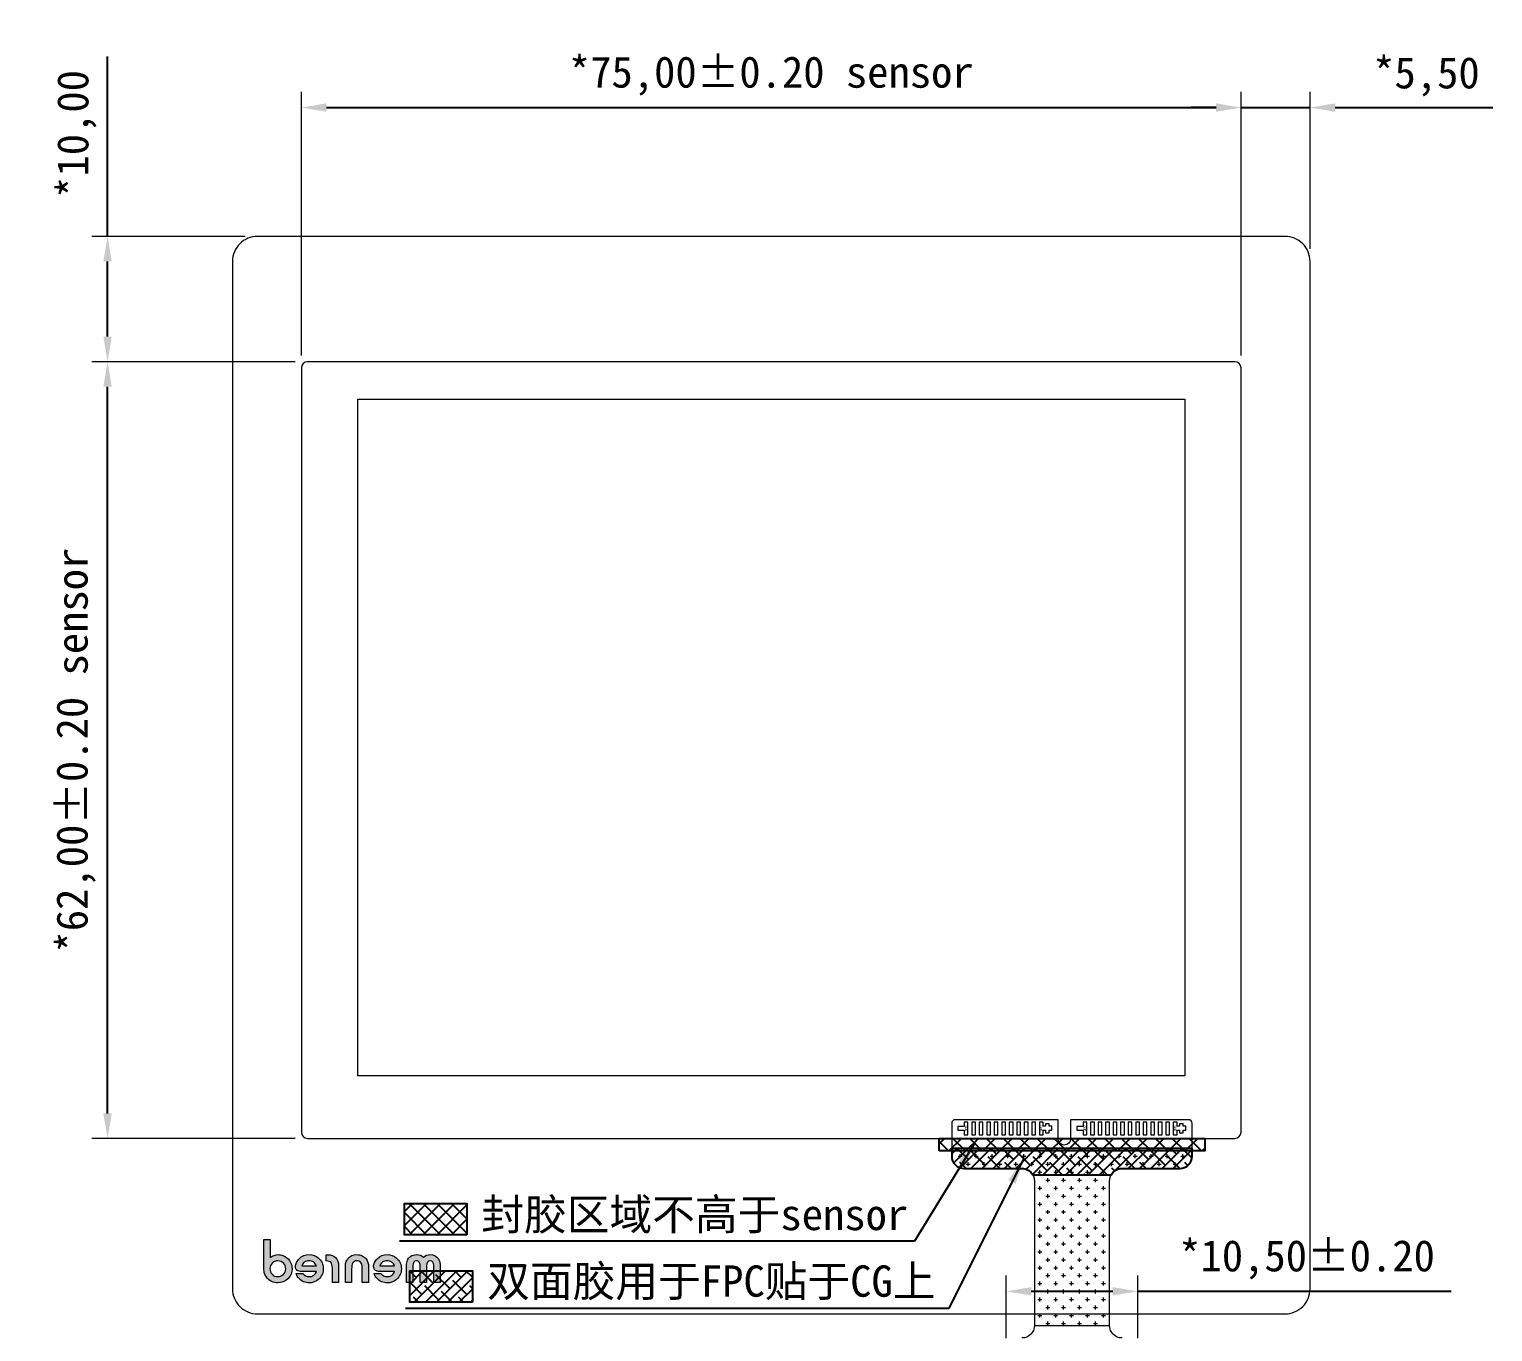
# Model space of a CAD drawing. Header units: millimetres. Extents: x 1979 to 4611, y 2266 to 2838.
# Drawn here: x 2249.4 to 2366.2, y 2639.2 to 2743.1 of the extents above; entities that cross this region are included whole.
import ezdxf

# ---------------------------------------------------------------- set-up
doc = ezdxf.new("R2010")
doc.units = ezdxf.units.MM
for name, color, linetype in [('Adhesive', 2, 'Continuous'), ('Dim', 4, 'Continuous'), ('Sealant', 3, 'Continuous')]:
    doc.layers.add(name, color=color, linetype=linetype)
for name, color, linetype, lineweight in [('Cover Lens', 152, 'Continuous', 0), ('EMI', 5, 'Continuous', 0), ('FPC', 30, 'Continuous', 0), ('Sensor', 6, 'Continuous', 0)]:
    doc.layers.add(name, color=color, linetype=linetype, lineweight=lineweight)
doc.styles.add('宋体', font='')
doc.styles.add('常规', font='')
doc.styles.get('宋体').set_extended_font_data('SimSun')
doc.styles.get('常规').set_extended_font_data('SimSun')
doc.dimstyles.new('DIM', dxfattribs={"dimtxt": 2.5, "dimasz": 2, "dimexe": 1.25, "dimexo": 1, "dimgap": 1, "dimtad": 1, "dimzin": 1, "dimtxsty": '宋体', "dimcen": 2.5, "dimazin": 0, "dimtfac": 1, "dimtmove": 0, "dimatfit": 3, "dimfxl": 0, "dimlwe": 0, "dimarcsym": 0})

# ---------------------------------------------------------------- blocks, each defined once
blk = doc.blocks.new('CG2')
at = {"layer": 'Cover Lens'}
h = blk.add_hatch(color=2, dxfattribs=at)
h.dxf.hatch_style = 1
edge = h.paths.add_edge_path(flags=16)
edge.add_spline(control_points=[(-38.9, -14.98), (-39.03, -14.84), (-39.19, -14.77), (-39.39, -14.77)], knot_values=[0, 0, 0, 0, 1, 1, 1, 1], degree=3, periodic=0)
edge.add_spline(control_points=[(-39.39, -14.77), (-39.55, -14.77), (-39.69, -14.82), (-39.81, -14.92)], knot_values=[0, 0, 0, 0, 1, 1, 1, 1], degree=3, periodic=0)
edge.add_spline(control_points=[(-39.81, -14.92), (-39.94, -15.05), (-40.01, -15.2), (-40.01, -15.4)], knot_values=[0, 0, 0, 0, 1, 1, 1, 1], degree=3, periodic=0)
edge.add_spline(control_points=[(-40.01, -15.4), (-40.01, -15.57), (-39.95, -15.72), (-39.84, -15.84)], knot_values=[0, 0, 0, 0, 1, 1, 1, 1], degree=3, periodic=0)
edge.add_spline(control_points=[(-39.84, -15.84), (-39.72, -15.97), (-39.57, -16.03), (-39.39, -16.03)], knot_values=[0, 0, 0, 0, 1, 1, 1, 1], degree=3, periodic=0)
edge.add_spline(control_points=[(-39.39, -16.03), (-39.23, -16.03), (-39.09, -15.98), (-38.96, -15.88)], knot_values=[0, 0, 0, 0, 1, 1, 1, 1], degree=3, periodic=0)
edge.add_spline(control_points=[(-38.96, -15.88), (-38.82, -15.76), (-38.75, -15.6), (-38.75, -15.4)], knot_values=[0, 0, 0, 0, 1, 1, 1, 1], degree=3, periodic=0)
edge.add_spline(control_points=[(-38.75, -15.4), (-38.75, -15.24), (-38.8, -15.1), (-38.9, -14.98)], knot_values=[0, 0, 0, 0, 1, 1, 1, 1], degree=3, periodic=0)
edge = h.paths.add_edge_path()
edge.add_spline(control_points=[(-40.46, -15.69), (-40.49, -15.58), (-40.5, -15.41), (-40.5, -15.19)], knot_values=[0, 0, 0, 0, 1, 1, 1, 1], degree=3, periodic=0)
edge.add_line((-40.5, -15.19), (-40.5, -13.07))
edge.add_line((-40.5, -13.07), (-39.99, -13.07))
edge.add_line((-39.99, -13.07), (-39.99, -14.5))
edge.add_spline(control_points=[(-39.99, -14.5), (-39.79, -14.35), (-39.58, -14.27), (-39.35, -14.27)], knot_values=[0, 0, 0, 0, 1, 1, 1, 1], degree=3, periodic=0)
edge.add_spline(control_points=[(-39.35, -14.27), (-39.23, -14.27), (-39.1, -14.3), (-38.98, -14.34)], knot_values=[0, 0, 0, 0, 1, 1, 1, 1], degree=3, periodic=0)
edge.add_spline(control_points=[(-38.98, -14.34), (-38.76, -14.42), (-38.59, -14.56), (-38.46, -14.74)], knot_values=[0, 0, 0, 0, 1, 1, 1, 1], degree=3, periodic=0)
edge.add_spline(control_points=[(-38.46, -14.74), (-38.31, -14.94), (-38.24, -15.16), (-38.24, -15.4)], knot_values=[0, 0, 0, 0, 1, 1, 1, 1], degree=3, periodic=0)
edge.add_spline(control_points=[(-38.24, -15.4), (-38.24, -15.71), (-38.35, -15.98), (-38.58, -16.2)], knot_values=[0, 0, 0, 0, 1, 1, 1, 1], degree=3, periodic=0)
edge.add_spline(control_points=[(-38.58, -16.2), (-38.8, -16.42), (-39.07, -16.53), (-39.38, -16.53)], knot_values=[0, 0, 0, 0, 1, 1, 1, 1], degree=3, periodic=0)
edge.add_spline(control_points=[(-39.38, -16.53), (-39.55, -16.53), (-39.71, -16.49), (-39.88, -16.42)], knot_values=[0, 0, 0, 0, 1, 1, 1, 1], degree=3, periodic=0)
edge.add_spline(control_points=[(-39.88, -16.42), (-40.07, -16.32), (-40.22, -16.19), (-40.32, -16.03)], knot_values=[0, 0, 0, 0, 1, 1, 1, 1], degree=3, periodic=0)
edge.add_spline(control_points=[(-40.32, -16.03), (-40.39, -15.92), (-40.44, -15.81), (-40.46, -15.69)], knot_values=[0, 0, 0, 0, 1, 1, 1, 1], degree=3, periodic=0)
edge = h.paths.add_edge_path(flags=16)
edge.add_spline(control_points=[(-37.25, -14.88), (-37.35, -14.95), (-37.43, -15.05), (-37.47, -15.17)], knot_values=[0, 0, 0, 0, 1, 1, 1, 1], degree=3, periodic=0)
edge.add_line((-37.47, -15.17), (-36.3, -15.17))
edge.add_spline(control_points=[(-36.3, -15.17), (-36.35, -15.04), (-36.42, -14.94), (-36.53, -14.87)], knot_values=[0, 0, 0, 0, 1, 1, 1, 1], degree=3, periodic=0)
edge.add_spline(control_points=[(-36.53, -14.87), (-36.64, -14.8), (-36.75, -14.77), (-36.89, -14.77)], knot_values=[0, 0, 0, 0, 1, 1, 1, 1], degree=3, periodic=0)
edge.add_spline(control_points=[(-36.89, -14.77), (-37.02, -14.77), (-37.14, -14.8), (-37.25, -14.88)], knot_values=[0, 0, 0, 0, 1, 1, 1, 1], degree=3, periodic=0)
edge = h.paths.add_edge_path()
edge.add_spline(control_points=[(-37.71, -16.16), (-37.81, -16.05), (-37.88, -15.93), (-37.93, -15.79)], knot_values=[0, 0, 0, 0, 1, 1, 1, 1], degree=3, periodic=0)
edge.add_line((-37.93, -15.79), (-37.39, -15.79))
edge.add_spline(control_points=[(-37.39, -15.79), (-37.26, -15.95), (-37.09, -16.03), (-36.89, -16.03)], knot_values=[0, 0, 0, 0, 1, 1, 1, 1], degree=3, periodic=0)
edge.add_spline(control_points=[(-36.89, -16.03), (-36.75, -16.03), (-36.63, -16), (-36.52, -15.92)], knot_values=[0, 0, 0, 0, 1, 1, 1, 1], degree=3, periodic=0)
edge.add_spline(control_points=[(-36.52, -15.92), (-36.41, -15.85), (-36.33, -15.74), (-36.29, -15.61)], knot_values=[0, 0, 0, 0, 1, 1, 1, 1], degree=3, periodic=0)
edge.add_line((-36.29, -15.61), (-37.41, -15.61))
edge.add_spline(control_points=[(-37.41, -15.61), (-37.53, -15.61), (-37.62, -15.61), (-37.67, -15.6)], knot_values=[0, 0, 0, 0, 1, 1, 1, 1], degree=3, periodic=0)
edge.add_spline(control_points=[(-37.67, -15.6), (-37.72, -15.59), (-37.77, -15.56), (-37.83, -15.53)], knot_values=[0, 0, 0, 0, 1, 1, 1, 1], degree=3, periodic=0)
edge.add_spline(control_points=[(-37.83, -15.53), (-37.92, -15.45), (-37.97, -15.35), (-37.97, -15.22)], knot_values=[0, 0, 0, 0, 1, 1, 1, 1], degree=3, periodic=0)
edge.add_spline(control_points=[(-37.97, -15.22), (-37.97, -15.12), (-37.94, -15.02), (-37.89, -14.91)], knot_values=[0, 0, 0, 0, 1, 1, 1, 1], degree=3, periodic=0)
edge.add_spline(control_points=[(-37.89, -14.91), (-37.84, -14.8), (-37.76, -14.69), (-37.68, -14.6)], knot_values=[0, 0, 0, 0, 1, 1, 1, 1], degree=3, periodic=0)
edge.add_spline(control_points=[(-37.68, -14.6), (-37.46, -14.38), (-37.19, -14.27), (-36.88, -14.27)], knot_values=[0, 0, 0, 0, 1, 1, 1, 1], degree=3, periodic=0)
edge.add_spline(control_points=[(-36.88, -14.27), (-36.59, -14.27), (-36.35, -14.36), (-36.14, -14.55)], knot_values=[0, 0, 0, 0, 1, 1, 1, 1], degree=3, periodic=0)
edge.add_spline(control_points=[(-36.14, -14.55), (-36.02, -14.66), (-35.92, -14.78), (-35.85, -14.93)], knot_values=[0, 0, 0, 0, 1, 1, 1, 1], degree=3, periodic=0)
edge.add_spline(control_points=[(-35.85, -14.93), (-35.78, -15.08), (-35.75, -15.23), (-35.75, -15.4)], knot_values=[0, 0, 0, 0, 1, 1, 1, 1], degree=3, periodic=0)
edge.add_spline(control_points=[(-35.75, -15.4), (-35.75, -15.72), (-35.87, -16), (-36.12, -16.23)], knot_values=[0, 0, 0, 0, 1, 1, 1, 1], degree=3, periodic=0)
edge.add_spline(control_points=[(-36.12, -16.23), (-36.34, -16.43), (-36.59, -16.53), (-36.88, -16.53)], knot_values=[0, 0, 0, 0, 1, 1, 1, 1], degree=3, periodic=0)
edge.add_spline(control_points=[(-36.88, -16.53), (-37.03, -16.53), (-37.18, -16.5), (-37.33, -16.43)], knot_values=[0, 0, 0, 0, 1, 1, 1, 1], degree=3, periodic=0)
edge.add_spline(control_points=[(-37.33, -16.43), (-37.48, -16.37), (-37.61, -16.27), (-37.71, -16.16)], knot_values=[0, 0, 0, 0, 1, 1, 1, 1], degree=3, periodic=0)
edge = h.paths.add_edge_path()
edge.add_spline(control_points=[(-34.78, -14.5), (-34.61, -14.66), (-34.53, -14.9), (-34.53, -15.21)], knot_values=[0, 0, 0, 0, 1, 1, 1, 1], degree=3, periodic=0)
edge.add_line((-34.53, -15.21), (-34.53, -16.5))
edge.add_line((-34.53, -16.5), (-35.03, -16.5))
edge.add_line((-35.03, -16.5), (-35.03, -15.34))
edge.add_spline(control_points=[(-35.03, -15.34), (-35.03, -15.14), (-35.07, -14.99), (-35.13, -14.91)], knot_values=[0, 0, 0, 0, 1, 1, 1, 1], degree=3, periodic=0)
edge.add_spline(control_points=[(-35.13, -14.91), (-35.2, -14.83), (-35.33, -14.79), (-35.52, -14.78)], knot_values=[0, 0, 0, 0, 1, 1, 1, 1], degree=3, periodic=0)
edge.add_line((-35.52, -14.78), (-35.52, -14.29))
edge.add_spline(control_points=[(-35.52, -14.29), (-35.46, -14.28), (-35.42, -14.28), (-35.39, -14.28)], knot_values=[0, 0, 0, 0, 1, 1, 1, 1], degree=3, periodic=0)
edge.add_spline(control_points=[(-35.39, -14.28), (-35.13, -14.28), (-34.93, -14.36), (-34.78, -14.5)], knot_values=[0, 0, 0, 0, 1, 1, 1, 1], degree=3, periodic=0)
edge = h.paths.add_edge_path()
edge.add_spline(control_points=[(-33.41, -14.95), (-33.46, -15.05), (-33.49, -15.21), (-33.49, -15.44)], knot_values=[0, 0, 0, 0, 1, 1, 1, 1], degree=3, periodic=0)
edge.add_line((-33.49, -15.44), (-33.49, -16.5))
edge.add_line((-33.49, -16.5), (-33.99, -16.5))
edge.add_line((-33.99, -16.5), (-33.99, -15.29))
edge.add_spline(control_points=[(-33.99, -15.29), (-33.99, -15.12), (-33.98, -14.99), (-33.95, -14.89)], knot_values=[0, 0, 0, 0, 1, 1, 1, 1], degree=3, periodic=0)
edge.add_spline(control_points=[(-33.95, -14.89), (-33.92, -14.79), (-33.86, -14.69), (-33.78, -14.6)], knot_values=[0, 0, 0, 0, 1, 1, 1, 1], degree=3, periodic=0)
edge.add_spline(control_points=[(-33.78, -14.6), (-33.6, -14.38), (-33.36, -14.27), (-33.07, -14.27)], knot_values=[0, 0, 0, 0, 1, 1, 1, 1], degree=3, periodic=0)
edge.add_spline(control_points=[(-33.07, -14.27), (-32.93, -14.27), (-32.79, -14.3), (-32.66, -14.36)], knot_values=[0, 0, 0, 0, 1, 1, 1, 1], degree=3, periodic=0)
edge.add_spline(control_points=[(-32.66, -14.36), (-32.53, -14.42), (-32.43, -14.5), (-32.34, -14.61)], knot_values=[0, 0, 0, 0, 1, 1, 1, 1], degree=3, periodic=0)
edge.add_spline(control_points=[(-32.34, -14.61), (-32.2, -14.78), (-32.14, -14.99), (-32.14, -15.26)], knot_values=[0, 0, 0, 0, 1, 1, 1, 1], degree=3, periodic=0)
edge.add_line((-32.14, -15.26), (-32.14, -16.5))
edge.add_line((-32.14, -16.5), (-32.64, -16.5))
edge.add_line((-32.64, -16.5), (-32.64, -15.4))
edge.add_spline(control_points=[(-32.64, -15.4), (-32.64, -15.19), (-32.67, -15.04), (-32.72, -14.95)], knot_values=[0, 0, 0, 0, 1, 1, 1, 1], degree=3, periodic=0)
edge.add_spline(control_points=[(-32.72, -14.95), (-32.76, -14.89), (-32.81, -14.85), (-32.87, -14.82)], knot_values=[0, 0, 0, 0, 1, 1, 1, 1], degree=3, periodic=0)
edge.add_spline(control_points=[(-32.87, -14.82), (-32.93, -14.78), (-33, -14.77), (-33.07, -14.77)], knot_values=[0, 0, 0, 0, 1, 1, 1, 1], degree=3, periodic=0)
edge.add_spline(control_points=[(-33.07, -14.77), (-33.14, -14.77), (-33.2, -14.78), (-33.26, -14.82)], knot_values=[0, 0, 0, 0, 1, 1, 1, 1], degree=3, periodic=0)
edge.add_spline(control_points=[(-33.26, -14.82), (-33.33, -14.85), (-33.37, -14.9), (-33.41, -14.95)], knot_values=[0, 0, 0, 0, 1, 1, 1, 1], degree=3, periodic=0)
edge = h.paths.add_edge_path(flags=16)
edge.add_spline(control_points=[(-31.02, -14.88), (-31.12, -14.95), (-31.2, -15.05), (-31.24, -15.17)], knot_values=[0, 0, 0, 0, 1, 1, 1, 1], degree=3, periodic=0)
edge.add_line((-31.24, -15.17), (-30.06, -15.17))
edge.add_spline(control_points=[(-30.06, -15.17), (-30.11, -15.04), (-30.19, -14.94), (-30.3, -14.87)], knot_values=[0, 0, 0, 0, 1, 1, 1, 1], degree=3, periodic=0)
edge.add_spline(control_points=[(-30.3, -14.87), (-30.4, -14.8), (-30.52, -14.77), (-30.66, -14.77)], knot_values=[0, 0, 0, 0, 1, 1, 1, 1], degree=3, periodic=0)
edge.add_spline(control_points=[(-30.66, -14.77), (-30.79, -14.77), (-30.91, -14.8), (-31.02, -14.88)], knot_values=[0, 0, 0, 0, 1, 1, 1, 1], degree=3, periodic=0)
edge = h.paths.add_edge_path()
edge.add_spline(control_points=[(-31.48, -16.16), (-31.57, -16.05), (-31.65, -15.93), (-31.7, -15.79)], knot_values=[0, 0, 0, 0, 1, 1, 1, 1], degree=3, periodic=0)
edge.add_line((-31.7, -15.79), (-31.16, -15.79))
edge.add_spline(control_points=[(-31.16, -15.79), (-31.03, -15.95), (-30.86, -16.03), (-30.65, -16.03)], knot_values=[0, 0, 0, 0, 1, 1, 1, 1], degree=3, periodic=0)
edge.add_spline(control_points=[(-30.65, -16.03), (-30.52, -16.03), (-30.4, -16), (-30.28, -15.92)], knot_values=[0, 0, 0, 0, 1, 1, 1, 1], degree=3, periodic=0)
edge.add_spline(control_points=[(-30.28, -15.92), (-30.17, -15.85), (-30.1, -15.74), (-30.06, -15.61)], knot_values=[0, 0, 0, 0, 1, 1, 1, 1], degree=3, periodic=0)
edge.add_line((-30.06, -15.61), (-31.18, -15.61))
edge.add_spline(control_points=[(-31.18, -15.61), (-31.3, -15.61), (-31.39, -15.61), (-31.44, -15.6)], knot_values=[0, 0, 0, 0, 1, 1, 1, 1], degree=3, periodic=0)
edge.add_spline(control_points=[(-31.44, -15.6), (-31.49, -15.59), (-31.54, -15.56), (-31.59, -15.53)], knot_values=[0, 0, 0, 0, 1, 1, 1, 1], degree=3, periodic=0)
edge.add_spline(control_points=[(-31.59, -15.53), (-31.69, -15.45), (-31.74, -15.35), (-31.74, -15.22)], knot_values=[0, 0, 0, 0, 1, 1, 1, 1], degree=3, periodic=0)
edge.add_spline(control_points=[(-31.74, -15.22), (-31.74, -15.12), (-31.71, -15.02), (-31.66, -14.91)], knot_values=[0, 0, 0, 0, 1, 1, 1, 1], degree=3, periodic=0)
edge.add_spline(control_points=[(-31.66, -14.91), (-31.6, -14.8), (-31.53, -14.69), (-31.44, -14.6)], knot_values=[0, 0, 0, 0, 1, 1, 1, 1], degree=3, periodic=0)
edge.add_spline(control_points=[(-31.44, -14.6), (-31.23, -14.38), (-30.96, -14.27), (-30.64, -14.27)], knot_values=[0, 0, 0, 0, 1, 1, 1, 1], degree=3, periodic=0)
edge.add_spline(control_points=[(-30.64, -14.27), (-30.36, -14.27), (-30.12, -14.36), (-29.91, -14.55)], knot_values=[0, 0, 0, 0, 1, 1, 1, 1], degree=3, periodic=0)
edge.add_spline(control_points=[(-29.91, -14.55), (-29.78, -14.66), (-29.69, -14.78), (-29.62, -14.93)], knot_values=[0, 0, 0, 0, 1, 1, 1, 1], degree=3, periodic=0)
edge.add_spline(control_points=[(-29.62, -14.93), (-29.55, -15.08), (-29.52, -15.23), (-29.52, -15.4)], knot_values=[0, 0, 0, 0, 1, 1, 1, 1], degree=3, periodic=0)
edge.add_spline(control_points=[(-29.52, -15.4), (-29.52, -15.72), (-29.64, -16), (-29.88, -16.23)], knot_values=[0, 0, 0, 0, 1, 1, 1, 1], degree=3, periodic=0)
edge.add_spline(control_points=[(-29.88, -16.23), (-30.1, -16.43), (-30.36, -16.53), (-30.65, -16.53)], knot_values=[0, 0, 0, 0, 1, 1, 1, 1], degree=3, periodic=0)
edge.add_spline(control_points=[(-30.65, -16.53), (-30.8, -16.53), (-30.95, -16.5), (-31.1, -16.43)], knot_values=[0, 0, 0, 0, 1, 1, 1, 1], degree=3, periodic=0)
edge.add_spline(control_points=[(-31.1, -16.43), (-31.25, -16.37), (-31.38, -16.27), (-31.48, -16.16)], knot_values=[0, 0, 0, 0, 1, 1, 1, 1], degree=3, periodic=0)
edge = h.paths.add_edge_path()
edge.add_spline(control_points=[(-28.32, -14.77), (-28.51, -14.77), (-28.6, -14.9), (-28.6, -15.17)], knot_values=[0, 0, 0, 0, 1, 1, 1, 1], degree=3, periodic=0)
edge.add_line((-28.6, -15.17), (-28.6, -16.5))
edge.add_line((-28.6, -16.5), (-29.11, -16.5))
edge.add_line((-29.11, -16.5), (-29.11, -15.18))
edge.add_spline(control_points=[(-29.11, -15.18), (-29.11, -14.99), (-29.08, -14.83), (-29.04, -14.72)], knot_values=[0, 0, 0, 0, 1, 1, 1, 1], degree=3, periodic=0)
edge.add_spline(control_points=[(-29.04, -14.72), (-28.99, -14.6), (-28.91, -14.5), (-28.8, -14.42)], knot_values=[0, 0, 0, 0, 1, 1, 1, 1], degree=3, periodic=0)
edge.add_spline(control_points=[(-28.8, -14.42), (-28.66, -14.32), (-28.5, -14.27), (-28.32, -14.27)], knot_values=[0, 0, 0, 0, 1, 1, 1, 1], degree=3, periodic=0)
edge.add_spline(control_points=[(-28.32, -14.27), (-28.08, -14.27), (-27.89, -14.34), (-27.76, -14.48)], knot_values=[0, 0, 0, 0, 1, 1, 1, 1], degree=3, periodic=0)
edge.add_spline(control_points=[(-27.76, -14.48), (-27.61, -14.34), (-27.43, -14.27), (-27.21, -14.27)], knot_values=[0, 0, 0, 0, 1, 1, 1, 1], degree=3, periodic=0)
edge.add_spline(control_points=[(-27.21, -14.27), (-26.92, -14.27), (-26.7, -14.39), (-26.56, -14.62)], knot_values=[0, 0, 0, 0, 1, 1, 1, 1], degree=3, periodic=0)
edge.add_spline(control_points=[(-26.56, -14.62), (-26.51, -14.7), (-26.47, -14.78), (-26.45, -14.85)], knot_values=[0, 0, 0, 0, 1, 1, 1, 1], degree=3, periodic=0)
edge.add_spline(control_points=[(-26.45, -14.85), (-26.44, -14.93), (-26.43, -15.05), (-26.43, -15.19)], knot_values=[0, 0, 0, 0, 1, 1, 1, 1], degree=3, periodic=0)
edge.add_line((-26.43, -15.19), (-26.43, -16.5))
edge.add_line((-26.43, -16.5), (-26.94, -16.5))
edge.add_line((-26.94, -16.5), (-26.94, -15.14))
edge.add_spline(control_points=[(-26.94, -15.14), (-26.94, -14.89), (-27.03, -14.77), (-27.22, -14.77)], knot_values=[0, 0, 0, 0, 1, 1, 1, 1], degree=3, periodic=0)
edge.add_spline(control_points=[(-27.22, -14.77), (-27.42, -14.77), (-27.51, -14.9), (-27.51, -15.17)], knot_values=[0, 0, 0, 0, 1, 1, 1, 1], degree=3, periodic=0)
edge.add_line((-27.51, -15.17), (-27.51, -16.5))
edge.add_line((-27.51, -16.5), (-28.02, -16.5))
edge.add_line((-28.02, -16.5), (-28.02, -15.16))
edge.add_spline(control_points=[(-28.02, -15.16), (-28.02, -15.03), (-28.04, -14.93), (-28.1, -14.87)], knot_values=[0, 0, 0, 0, 1, 1, 1, 1], degree=3, periodic=0)
edge.add_spline(control_points=[(-28.1, -14.87), (-28.15, -14.8), (-28.22, -14.77), (-28.32, -14.77)], knot_values=[0, 0, 0, 0, 1, 1, 1, 1], degree=3, periodic=0)
at = {"layer": 'Cover Lens', "color": 2}
for p, q in [((-40.5, -13.07), (-39.99, -13.07)), ((-40.5, -15.19), (-40.5, -13.07)), ((-39.99, -13.07), (-39.99, -14.5)), ((-37.47, -15.17), (-36.3, -15.17)), ((-35.52, -14.78), (-35.52, -14.29)), ((-31.24, -15.17), (-30.06, -15.17)), ((-29.11, -16.5), (-29.11, -15.18)), ((-28.6, -15.17), (-28.6, -16.5)), ((-28.02, -16.5), (-28.02, -15.16)), ((-27.51, -15.17), (-27.51, -16.5)), ((-26.94, -16.5), (-26.94, -15.14)), ((-37.93, -15.79), (-37.39, -15.79)), ((-36.29, -15.61), (-37.41, -15.61)), ((-35.03, -16.5), (-35.03, -15.34)), ((-34.53, -15.21), (-34.53, -16.5)), ((-33.99, -16.5), (-33.99, -15.29)), ((-33.49, -15.44), (-33.49, -16.5)), ((-32.64, -16.5), (-32.64, -15.4)), ((-32.14, -15.26), (-32.14, -16.5)), ((-31.7, -15.79), (-31.16, -15.79)), ((-30.06, -15.61), (-31.18, -15.61)), ((-26.43, -15.19), (-26.43, -16.5)), ((-34.53, -16.5), (-35.03, -16.5)), ((-33.49, -16.5), (-33.99, -16.5)), ((-32.14, -16.5), (-32.64, -16.5)), ((-28.6, -16.5), (-29.11, -16.5)), ((-27.51, -16.5), (-28.02, -16.5)), ((-26.43, -16.5), (-26.94, -16.5))]:
    blk.add_line(p, q, dxfattribs=at)
at = {"layer": 'Cover Lens'}
blk.add_lwpolyline([(43, -17), (43, 65, 0.414214), (41, 67), (-41, 67, 0.414214), (-43, 65), (-43, -17, 0.414214), (-41, -19), (41, -19, 0.414214)], format="xyb", close=True, dxfattribs=at)
blk.add_lwpolyline([(33, 0), (-33, 0), (-33, 54), (33, 54)], close=True, dxfattribs=at)
at = {"layer": 'Cover Lens', "color": 2}
for points in [[(-39.81, -14.92), (-39.94, -15.05), (-40.01, -15.2), (-40.01, -15.4)], [(-39.99, -14.5), (-39.79, -14.35), (-39.58, -14.27), (-39.35, -14.27)], [(-39.39, -14.77), (-39.55, -14.77), (-39.69, -14.82), (-39.81, -14.92)], [(-38.9, -14.98), (-39.03, -14.84), (-39.19, -14.77), (-39.39, -14.77)], [(-39.35, -14.27), (-39.23, -14.27), (-39.1, -14.3), (-38.98, -14.34)], [(-38.98, -14.34), (-38.76, -14.42), (-38.59, -14.56), (-38.46, -14.74)], [(-38.75, -15.4), (-38.75, -15.24), (-38.8, -15.1), (-38.9, -14.98)], [(-38.46, -14.74), (-38.31, -14.94), (-38.24, -15.16), (-38.24, -15.4)], [(-37.97, -15.22), (-37.97, -15.12), (-37.94, -15.02), (-37.89, -14.91)], [(-37.89, -14.91), (-37.84, -14.8), (-37.76, -14.69), (-37.68, -14.6)], [(-37.68, -14.6), (-37.46, -14.38), (-37.19, -14.27), (-36.88, -14.27)], [(-37.25, -14.88), (-37.35, -14.95), (-37.43, -15.05), (-37.47, -15.17)], [(-36.89, -14.77), (-37.02, -14.77), (-37.14, -14.8), (-37.25, -14.88)], [(-36.53, -14.87), (-36.64, -14.8), (-36.75, -14.77), (-36.89, -14.77)], [(-36.88, -14.27), (-36.59, -14.27), (-36.35, -14.36), (-36.14, -14.55)], [(-36.3, -15.17), (-36.35, -15.04), (-36.42, -14.94), (-36.53, -14.87)], [(-36.14, -14.55), (-36.02, -14.66), (-35.92, -14.78), (-35.85, -14.93)], [(-35.85, -14.93), (-35.78, -15.08), (-35.75, -15.23), (-35.75, -15.4)], [(-35.52, -14.29), (-35.46, -14.28), (-35.42, -14.28), (-35.39, -14.28)], [(-35.13, -14.91), (-35.2, -14.83), (-35.33, -14.79), (-35.52, -14.78)], [(-35.39, -14.28), (-35.13, -14.28), (-34.93, -14.36), (-34.78, -14.5)], [(-35.03, -15.34), (-35.03, -15.14), (-35.07, -14.99), (-35.13, -14.91)], [(-34.78, -14.5), (-34.61, -14.66), (-34.53, -14.9), (-34.53, -15.21)], [(-33.99, -15.29), (-33.99, -15.12), (-33.98, -14.99), (-33.95, -14.89)], [(-33.95, -14.89), (-33.92, -14.79), (-33.86, -14.69), (-33.78, -14.6)], [(-33.78, -14.6), (-33.6, -14.38), (-33.36, -14.27), (-33.07, -14.27)], [(-33.41, -14.95), (-33.46, -15.05), (-33.49, -15.21), (-33.49, -15.44)], [(-33.26, -14.82), (-33.33, -14.85), (-33.37, -14.9), (-33.41, -14.95)], [(-33.07, -14.77), (-33.14, -14.77), (-33.2, -14.78), (-33.26, -14.82)], [(-33.07, -14.27), (-32.93, -14.27), (-32.79, -14.3), (-32.66, -14.36)], [(-32.87, -14.82), (-32.93, -14.78), (-33, -14.77), (-33.07, -14.77)], [(-32.72, -14.95), (-32.76, -14.89), (-32.81, -14.85), (-32.87, -14.82)], [(-32.64, -15.4), (-32.64, -15.19), (-32.67, -15.04), (-32.72, -14.95)], [(-32.66, -14.36), (-32.53, -14.42), (-32.43, -14.5), (-32.34, -14.61)], [(-32.34, -14.61), (-32.2, -14.78), (-32.14, -14.99), (-32.14, -15.26)], [(-31.74, -15.22), (-31.74, -15.12), (-31.71, -15.02), (-31.66, -14.91)], [(-31.66, -14.91), (-31.6, -14.8), (-31.53, -14.69), (-31.44, -14.6)], [(-31.44, -14.6), (-31.23, -14.38), (-30.96, -14.27), (-30.64, -14.27)], [(-31.02, -14.88), (-31.12, -14.95), (-31.2, -15.05), (-31.24, -15.17)], [(-30.66, -14.77), (-30.79, -14.77), (-30.91, -14.8), (-31.02, -14.88)], [(-30.3, -14.87), (-30.4, -14.8), (-30.52, -14.77), (-30.66, -14.77)], [(-30.64, -14.27), (-30.36, -14.27), (-30.12, -14.36), (-29.91, -14.55)], [(-30.06, -15.17), (-30.11, -15.04), (-30.19, -14.94), (-30.3, -14.87)], [(-29.91, -14.55), (-29.78, -14.66), (-29.69, -14.78), (-29.62, -14.93)], [(-29.62, -14.93), (-29.55, -15.08), (-29.52, -15.23), (-29.52, -15.4)], [(-29.11, -15.18), (-29.11, -14.99), (-29.08, -14.83), (-29.04, -14.72)], [(-29.04, -14.72), (-28.99, -14.6), (-28.91, -14.5), (-28.8, -14.42)], [(-28.8, -14.42), (-28.66, -14.32), (-28.5, -14.27), (-28.32, -14.27)], [(-28.32, -14.77), (-28.51, -14.77), (-28.6, -14.9), (-28.6, -15.17)], [(-28.32, -14.27), (-28.08, -14.27), (-27.89, -14.34), (-27.76, -14.48)], [(-28.1, -14.87), (-28.15, -14.8), (-28.22, -14.77), (-28.32, -14.77)], [(-28.02, -15.16), (-28.02, -15.03), (-28.04, -14.93), (-28.1, -14.87)], [(-27.76, -14.48), (-27.61, -14.34), (-27.43, -14.27), (-27.21, -14.27)], [(-27.22, -14.77), (-27.42, -14.77), (-27.51, -14.9), (-27.51, -15.17)], [(-26.94, -15.14), (-26.94, -14.89), (-27.03, -14.77), (-27.22, -14.77)], [(-27.21, -14.27), (-26.92, -14.27), (-26.7, -14.39), (-26.56, -14.62)], [(-26.56, -14.62), (-26.51, -14.7), (-26.47, -14.78), (-26.45, -14.85)], [(-26.45, -14.85), (-26.44, -14.93), (-26.43, -15.05), (-26.43, -15.19)], [(-40.46, -15.69), (-40.49, -15.58), (-40.5, -15.41), (-40.5, -15.19)], [(-40.32, -16.03), (-40.39, -15.92), (-40.44, -15.81), (-40.46, -15.69)], [(-39.88, -16.42), (-40.07, -16.32), (-40.22, -16.19), (-40.32, -16.03)], [(-40.01, -15.4), (-40.01, -15.57), (-39.95, -15.72), (-39.84, -15.84)], [(-39.84, -15.84), (-39.72, -15.97), (-39.57, -16.03), (-39.39, -16.03)], [(-39.39, -16.03), (-39.23, -16.03), (-39.09, -15.98), (-38.96, -15.88)], [(-38.58, -16.2), (-38.8, -16.42), (-39.07, -16.53), (-39.38, -16.53)], [(-38.96, -15.88), (-38.82, -15.76), (-38.75, -15.6), (-38.75, -15.4)], [(-38.24, -15.4), (-38.24, -15.71), (-38.35, -15.98), (-38.58, -16.2)], [(-37.83, -15.53), (-37.92, -15.45), (-37.97, -15.35), (-37.97, -15.22)], [(-37.71, -16.16), (-37.81, -16.05), (-37.88, -15.93), (-37.93, -15.79)], [(-37.67, -15.6), (-37.72, -15.59), (-37.77, -15.56), (-37.83, -15.53)], [(-37.33, -16.43), (-37.48, -16.37), (-37.61, -16.27), (-37.71, -16.16)], [(-37.41, -15.61), (-37.53, -15.61), (-37.62, -15.61), (-37.67, -15.6)], [(-37.39, -15.79), (-37.26, -15.95), (-37.09, -16.03), (-36.89, -16.03)], [(-36.89, -16.03), (-36.75, -16.03), (-36.63, -16), (-36.52, -15.92)], [(-36.12, -16.23), (-36.34, -16.43), (-36.59, -16.53), (-36.88, -16.53)], [(-36.52, -15.92), (-36.41, -15.85), (-36.33, -15.74), (-36.29, -15.61)], [(-35.75, -15.4), (-35.75, -15.72), (-35.87, -16), (-36.12, -16.23)], [(-31.59, -15.53), (-31.69, -15.45), (-31.74, -15.35), (-31.74, -15.22)], [(-31.48, -16.16), (-31.57, -16.05), (-31.65, -15.93), (-31.7, -15.79)], [(-31.44, -15.6), (-31.49, -15.59), (-31.54, -15.56), (-31.59, -15.53)], [(-31.1, -16.43), (-31.25, -16.37), (-31.38, -16.27), (-31.48, -16.16)], [(-31.18, -15.61), (-31.3, -15.61), (-31.39, -15.61), (-31.44, -15.6)], [(-31.16, -15.79), (-31.03, -15.95), (-30.86, -16.03), (-30.65, -16.03)], [(-30.65, -16.03), (-30.52, -16.03), (-30.4, -16), (-30.28, -15.92)], [(-29.88, -16.23), (-30.1, -16.43), (-30.36, -16.53), (-30.65, -16.53)], [(-30.28, -15.92), (-30.17, -15.85), (-30.1, -15.74), (-30.06, -15.61)], [(-29.52, -15.4), (-29.52, -15.72), (-29.64, -16), (-29.88, -16.23)], [(-39.38, -16.53), (-39.55, -16.53), (-39.71, -16.49), (-39.88, -16.42)], [(-36.88, -16.53), (-37.03, -16.53), (-37.18, -16.5), (-37.33, -16.43)], [(-30.65, -16.53), (-30.8, -16.53), (-30.95, -16.5), (-31.1, -16.43)]]:
    blk.add_open_spline(points, degree=3, dxfattribs=at)
blk = doc.blocks.new('*D189')
at = {"layer": 'Defpoints', "color": 0}
for p in [(2346.17, 2736.87), (2271.17, 2716.09), (2346.17, 2716.09)]:
    blk.add_point(p, dxfattribs=at)
at = {"layer": 'Dim', "color": 0, "lineweight": 0}
for p, q in [((2271.17, 2717.09), (2271.17, 2738.12)), ((2346.17, 2717.09), (2346.17, 2738.12))]:
    blk.add_line(p, q, dxfattribs=at)
at = {"layer": 'Dim', "color": 0, "lineweight": -2}
blk.add_line((2273.17, 2736.87), (2344.17, 2736.87), dxfattribs=at)
at = {"layer": 'Dim', "color": 0}
for points in [[(2273.17, 2737.21), (2273.17, 2736.54), (2271.17, 2736.87)], [(2344.17, 2737.21), (2344.17, 2736.54), (2346.17, 2736.87)]]:
    blk.add_solid(points, dxfattribs=at)
at = {"layer": 'Dim', "color": 0, "insert": (2308.67, 2739.39), "char_height": 2.5, "attachment_point": 5, "style": '宋体'}
blk.add_mtext('{\\C2;*}75,00%%P0.20 sensor', dxfattribs=at)
blk = doc.blocks.new('*D190')
at = {"layer": 'Defpoints', "color": 0}
for p in [(2255.7, 2716.59), (2271.67, 2716.59), (2271.67, 2654.59)]:
    blk.add_point(p, dxfattribs=at)
at = {"layer": 'Dim', "color": 0, "lineweight": 0}
for p, q in [((2270.67, 2716.59), (2254.45, 2716.59)), ((2270.67, 2654.59), (2254.45, 2654.59))]:
    blk.add_line(p, q, dxfattribs=at)
at = {"layer": 'Dim', "color": 0, "lineweight": -2}
blk.add_line((2255.7, 2656.59), (2255.7, 2714.59), dxfattribs=at)
at = {"layer": 'Dim', "color": 0}
for points in [[(2255.36, 2714.59), (2256.03, 2714.59), (2255.7, 2716.59)], [(2255.36, 2656.59), (2256.03, 2656.59), (2255.7, 2654.59)]]:
    blk.add_solid(points, dxfattribs=at)
at = {"layer": 'Dim', "color": 0, "insert": (2253.18, 2685.59), "char_height": 2.5, "attachment_point": 5, "rotation": 90, "style": '宋体'}
blk.add_mtext('{\\C2;*}62,00%%P0.20 sensor', dxfattribs=at)
blk = doc.blocks.new('*D191')
at = {"layer": 'Defpoints', "color": 0}
for p in [(2255.7, 2726.59), (2267.67, 2726.59), (2271.67, 2716.59)]:
    blk.add_point(p, dxfattribs=at)
at = {"layer": 'Dim', "color": 0, "lineweight": -2}
for p, q in [((2255.7, 2726.59), (2255.7, 2740.95)), ((2255.7, 2718.59), (2255.7, 2724.59))]:
    blk.add_line(p, q, dxfattribs=at)
at = {"layer": 'Dim', "color": 0, "lineweight": 0}
for p, q in [((2266.67, 2726.59), (2254.45, 2726.59)), ((2270.67, 2716.59), (2254.45, 2716.59))]:
    blk.add_line(p, q, dxfattribs=at)
at = {"layer": 'Dim', "color": 0}
for points in [[(2255.36, 2724.59), (2256.03, 2724.59), (2255.7, 2726.59)], [(2255.36, 2718.59), (2256.03, 2718.59), (2255.7, 2716.59)]]:
    blk.add_solid(points, dxfattribs=at)
at = {"layer": 'Dim', "color": 0, "insert": (2253.24, 2734.77), "char_height": 2.5, "attachment_point": 5, "rotation": 90, "style": '宋体'}
blk.add_mtext('{\\C2;*}10,00', dxfattribs=at)
blk = doc.blocks.new('*D192')
at = {"layer": 'Defpoints', "color": 0}
for p in [(2351.67, 2736.87), (2351.67, 2724.59), (2346.17, 2716.09)]:
    blk.add_point(p, dxfattribs=at)
at = {"layer": 'Dim', "color": 0, "lineweight": 0}
for p, q in [((2346.17, 2717.09), (2346.17, 2738.12)), ((2351.67, 2725.59), (2351.67, 2738.12))]:
    blk.add_line(p, q, dxfattribs=at)
at = {"layer": 'Dim', "color": 0, "lineweight": -2}
for p, q in [((2344.17, 2736.87), (2342.17, 2736.87)), ((2346.17, 2736.87), (2351.67, 2736.87)), ((2353.67, 2736.87), (2366.25, 2736.87))]:
    blk.add_line(p, q, dxfattribs=at)
at = {"layer": 'Dim', "color": 0}
for points in [[(2344.17, 2737.21), (2344.17, 2736.54), (2346.17, 2736.87)], [(2353.67, 2737.21), (2353.67, 2736.54), (2351.67, 2736.87)]]:
    blk.add_solid(points, dxfattribs=at)
at = {"layer": 'Dim', "color": 0, "insert": (2360.96, 2739.33), "char_height": 2.5, "attachment_point": 5, "style": '宋体'}
blk.add_mtext('{\\C2;*}5,50', dxfattribs=at)
blk = doc.blocks.new('*D200')
at = {"layer": 'Defpoints', "color": 0}
for p in [(2337.92, 2642.39), (2327.42, 2637.66), (2337.92, 2637.66)]:
    blk.add_point(p, dxfattribs=at)
at = {"layer": 'Dim', "color": 0, "lineweight": 0}
for p, q in [((2327.42, 2638.66), (2327.42, 2643.64)), ((2337.92, 2638.66), (2337.92, 2643.64))]:
    blk.add_line(p, q, dxfattribs=at)
at = {"layer": 'Dim', "color": 0, "lineweight": -2}
for p, q in [((2329.42, 2642.39), (2335.92, 2642.39)), ((2337.92, 2642.39), (2362.94, 2642.39))]:
    blk.add_line(p, q, dxfattribs=at)
at = {"layer": 'Dim', "color": 0}
for points in [[(2329.42, 2642.72), (2329.42, 2642.06), (2327.42, 2642.39)], [(2335.92, 2642.72), (2335.92, 2642.06), (2337.92, 2642.39)]]:
    blk.add_solid(points, dxfattribs=at)
at = {"layer": 'Dim', "color": 0, "insert": (2351.43, 2644.91), "char_height": 2.5, "attachment_point": 5, "style": '宋体'}
blk.add_mtext('{\\C2;*}10,50%%P0.20', dxfattribs=at)

msp = doc.modelspace()

# ---------------------------------------------------------------- hatches: boundary and pattern name
at = {"layer": 'Adhesive'}
h = msp.add_hatch(dxfattribs=at)
h.set_pattern_fill('ANSI38', color=256, scale=0.2, style=0)
h.set_pattern_definition([(45, (-151.00754, -18.279), (-0.44901281, 0.44901281), []), (135, (-151.00754, -18.279), (-1.34703842, 0.44901281), [1.5875, -0.9525])])
edge = h.paths.add_edge_path()
edge.add_line((2342.26587, 2653.79067), (2323.06587, 2653.79067))
edge.add_line((2323.06587, 2653.79067), (2323.06587, 2653.19067))
edge.add_arc((2324.06587, 2653.19067), 1, 180, 270)
edge.add_line((2324.06587, 2652.19067), (2328.66587, 2652.19067))
edge.add_arc((2328.66646, 2651.19125), 0.99942, 29.9808908, 90.0342067, ccw=False)
edge.add_line((2329.53216, 2651.69067), (2335.79958, 2651.69067))
edge.add_arc((2336.66526, 2651.19126), 0.99941, 89.9653316, 150.0193744, ccw=False)
edge.add_line((2336.66587, 2652.19067), (2341.26587, 2652.19067))
edge.add_arc((2341.26587, 2653.19067), 1, 270, 360)
edge.add_line((2342.26587, 2653.19067), (2342.26587, 2653.79067))
h = msp.add_hatch(dxfattribs=at)
h.set_pattern_fill('ANSI38', color=256, scale=0.2, style=0)
h.set_pattern_definition([(45, (32.579, -17.36), (-0.44901281, 0.44901281), []), (135, (32.579, -17.36), (-1.34703842, 0.44901281), [1.5875, -0.9525])])
h.paths.add_polyline_path([(2284.81068, 2641.51874), (2279.81068, 2641.51874), (2279.81068, 2644.01874), (2284.81068, 2644.01874)])
at = {"layer": 'EMI', "lineweight": 0}
h = msp.add_hatch(dxfattribs=at)
h.set_pattern_fill('CROSS', color=256, scale=0.1, style=0)
h.set_pattern_definition([(0, (-151.00754, -18.279), (0.635, 0.635), [0.3175, -0.9525]), (90, (-150.8488, -18.4378), (-0.635, 0.635), [0.3175, -0.9525])])
h.paths.add_polyline_path([(2329.91587, 2627.1645), (2329.91587, 2621.1645), (2333.41587, 2621.1645), (2333.41587, 2627.1645)])
edge = h.paths.add_edge_path()
edge.add_line((2342.26587, 2653.59067), (2323.06587, 2653.59067))
edge.add_line((2323.06587, 2653.59067), (2323.06587, 2653.19067))
edge.add_arc((2324.06587, 2653.19067), 1, 180, 270)
edge.add_line((2324.06587, 2652.19067), (2328.66587, 2652.19067))
edge.add_arc((2328.66646, 2651.19125), 0.99942, -0.359185, 90.0342067, ccw=False)
edge.add_line((2329.66587, 2651.18498), (2329.66587, 2639.6645))
edge.add_line((2329.66587, 2639.6645), (2335.66587, 2639.6645))
edge.add_line((2335.66587, 2639.6645), (2335.66587, 2651.18498))
edge.add_arc((2336.66526, 2651.19126), 0.99941, 89.9653316, 180.3596467, ccw=False)
edge.add_line((2336.66587, 2652.19067), (2341.26587, 2652.19067))
edge.add_arc((2341.26587, 2653.19067), 1, 270, 360)
edge.add_line((2342.26587, 2653.19067), (2342.26587, 2653.59067))
at = {"layer": 'Sealant'}
h = msp.add_hatch(dxfattribs=at)
h.set_pattern_fill('ANSI37', color=256, scale=0.3, style=0)
h.set_pattern_definition([(45, (-151.0075, -18.279), (-0.6735192, 0.6735192), []), (135, (-151.0075, -18.279), (-0.6735192, -0.6735192), [])])
h.paths.add_polyline_path([(2322.06587, 2653.59067), (2322.06587, 2654.59067), (2343.26587, 2654.59067), (2343.26587, 2653.59067)])
h = msp.add_hatch(dxfattribs=at)
h.set_pattern_fill('ANSI37', color=256, scale=0.25, style=0)
h.set_pattern_definition([(45, (1041.7425, 2052.09584), (-0.561266, 0.561266), []), (135, (1041.7425, 2052.09584), (-0.561266, -0.561266), [])])
h.paths.add_polyline_path([(2284.38291, 2646.91122), (2279.38291, 2646.91122), (2279.38291, 2649.41122), (2284.38291, 2649.41122)])

# ---------------------------------------------------------------- linework, layer by layer
at = {"layer": 'Adhesive'}
msp.add_lwpolyline([(2342.26587, 2653.79067), (2323.06587, 2653.79067), (2323.06587, 2653.19067, 0.414213562), (2324.06587, 2652.19067), (2328.66587, 2652.19067, -0.268198545), (2329.53216, 2651.69067), (2335.79958, 2651.69067, -0.268201945), (2336.66587, 2652.19067), (2341.26587, 2652.19067, 0.414213562), (2342.26587, 2653.19067)], format="xyb", close=True, dxfattribs=at)
msp.add_lwpolyline([(2284.81068, 2641.51874), (2279.81068, 2641.51874), (2279.81068, 2644.01874), (2284.81068, 2644.01874)], close=True, dxfattribs=at)
at = {"layer": 'EMI'}
msp.add_lwpolyline([(2342.26587, 2653.59067), (2323.06587, 2653.59067), (2323.06587, 2653.19067, 0.414213562), (2324.06587, 2652.19067), (2328.66587, 2652.19067, -0.416225994), (2329.66587, 2651.18498), (2329.66587, 2639.6645), (2335.66587, 2639.6645), (2335.66587, 2651.18498, -0.416230722), (2336.66587, 2652.19067), (2341.26587, 2652.19067, 0.414213562), (2342.26587, 2653.19067)], format="xyb", close=True, dxfattribs=at)
at = {"layer": 'FPC'}
msp.add_lwpolyline([(2336.66587, 2638.6645, -0.414213562), (2335.66587, 2639.6645), (2335.66587, 2651.18498, -0.416230722), (2336.66587, 2652.19067), (2341.26587, 2652.19067, 0.414213562), (2342.26587, 2653.19067), (2342.26587, 2655.79067, 0.414213562), (2341.96587, 2656.09067), (2332.55376, 2656.09067), (2332.55376, 2654.56067, -1), (2331.55376, 2654.56067), (2331.55376, 2656.09067), (2323.36587, 2656.09067, 0.414213562), (2323.06587, 2655.79067), (2323.06587, 2653.19067, 0.414213562), (2324.06587, 2652.19067), (2328.66587, 2652.19067, -0.416225994), (2329.66587, 2651.18498), (2329.66587, 2639.6645, -0.414213562), (2328.66587, 2638.6645)], format="xyb", dxfattribs=at)
at = {"layer": 'FPC', "color": 2}
for points in [[(2324.06376, 2654.89067), (2324.36376, 2654.89067), (2324.36376, 2655.89067), (2324.06376, 2655.89067), (2324.06376, 2655.55206), (2323.56376, 2655.55206), (2323.56376, 2655.25206), (2324.06376, 2655.25206)], [(2330.06376, 2655.89067), (2330.06376, 2654.89067), (2330.36376, 2654.89067), (2330.36376, 2655.26151), (2330.5594, 2655.26151), (2330.5594, 2655.04496), (2330.8594, 2655.04496), (2330.8594, 2655.26151), (2331.05599, 2655.26151), (2331.05599, 2655.56151), (2330.8594, 2655.56151), (2330.8594, 2655.76281), (2330.5594, 2655.76281), (2330.5594, 2655.56151), (2330.36376, 2655.56151), (2330.36376, 2655.89067)], [(2333.55376, 2654.89067), (2333.85376, 2654.89067), (2333.85376, 2655.89067), (2333.55376, 2655.89067), (2333.55376, 2655.55206), (2333.05376, 2655.55206), (2333.05376, 2655.25206), (2333.55376, 2655.25206)], [(2340.75376, 2655.89067), (2340.75376, 2654.89067), (2341.05376, 2654.89067), (2341.05376, 2655.26151), (2341.2494, 2655.26151), (2341.2494, 2655.04496), (2341.5494, 2655.04496), (2341.5494, 2655.26151), (2341.74599, 2655.26151), (2341.74599, 2655.56151), (2341.5494, 2655.56151), (2341.5494, 2655.76281), (2341.2494, 2655.76281), (2341.2494, 2655.56151), (2341.05376, 2655.56151), (2341.05376, 2655.89067)]]:
    msp.add_lwpolyline(points, close=True, dxfattribs=at)
at = {"layer": 'FPC'}
for points in [[(2324.96376, 2654.89067), (2324.96376, 2655.89067), (2324.66376, 2655.89067), (2324.66376, 2654.89067)], [(2325.56376, 2654.89067), (2325.56376, 2655.89067), (2325.26376, 2655.89067), (2325.26376, 2654.89067)], [(2326.16376, 2654.89067), (2326.16376, 2655.89067), (2325.86376, 2655.89067), (2325.86376, 2654.89067)], [(2326.76376, 2654.89067), (2326.76376, 2655.89067), (2326.46376, 2655.89067), (2326.46376, 2654.89067)], [(2327.36376, 2654.89067), (2327.36376, 2655.89067), (2327.06376, 2655.89067), (2327.06376, 2654.89067)], [(2327.96376, 2654.89067), (2327.96376, 2655.89067), (2327.66376, 2655.89067), (2327.66376, 2654.89067)], [(2328.56376, 2654.89067), (2328.56376, 2655.89067), (2328.26376, 2655.89067), (2328.26376, 2654.89067)], [(2329.16376, 2654.89067), (2329.16376, 2655.89067), (2328.86376, 2655.89067), (2328.86376, 2654.89067)], [(2329.76376, 2654.89067), (2329.76376, 2655.89067), (2329.46376, 2655.89067), (2329.46376, 2654.89067)], [(2334.45376, 2654.89067), (2334.45376, 2655.89067), (2334.15376, 2655.89067), (2334.15376, 2654.89067)], [(2335.05376, 2654.89067), (2335.05376, 2655.89067), (2334.75376, 2655.89067), (2334.75376, 2654.89067)], [(2335.65376, 2654.89067), (2335.65376, 2655.89067), (2335.35376, 2655.89067), (2335.35376, 2654.89067)], [(2336.25376, 2654.89067), (2336.25376, 2655.89067), (2335.95376, 2655.89067), (2335.95376, 2654.89067)], [(2336.85376, 2654.89067), (2336.85376, 2655.89067), (2336.55376, 2655.89067), (2336.55376, 2654.89067)], [(2337.45376, 2654.89067), (2337.45376, 2655.89067), (2337.15376, 2655.89067), (2337.15376, 2654.89067)], [(2338.05376, 2654.89067), (2338.05376, 2655.89067), (2337.75376, 2655.89067), (2337.75376, 2654.89067)], [(2338.65376, 2654.89067), (2338.65376, 2655.89067), (2338.35376, 2655.89067), (2338.35376, 2654.89067)], [(2339.25376, 2654.89067), (2339.25376, 2655.89067), (2338.95376, 2655.89067), (2338.95376, 2654.89067)], [(2339.85376, 2654.89067), (2339.85376, 2655.89067), (2339.55376, 2655.89067), (2339.55376, 2654.89067)], [(2340.45376, 2654.89067), (2340.45376, 2655.89067), (2340.15376, 2655.89067), (2340.15376, 2654.89067)]]:
    msp.add_lwpolyline(points, close=True, dxfattribs=at)
at = {"layer": 'Sealant'}
for points in [[(2322.06587, 2653.59067), (2322.06587, 2654.59067), (2343.26587, 2654.59067), (2343.26587, 2653.59067)], [(2284.38291, 2646.91122), (2279.38291, 2646.91122), (2279.38291, 2649.41122), (2284.38291, 2649.41122)]]:
    msp.add_lwpolyline(points, close=True, dxfattribs=at)
at = {"layer": 'Sensor'}
msp.add_lwpolyline([(2271.16587, 2716.09067), (2271.16587, 2655.09067, 0.414213562), (2271.66587, 2654.59067), (2345.66587, 2654.59067, 0.414213562), (2346.16587, 2655.09067), (2346.16587, 2716.09067, 0.414213562), (2345.66587, 2716.59067), (2271.66587, 2716.59067, 0.414213562)], format="xyb", close=True, dxfattribs=at)

# ---------------------------------------------------------------- block references
at = {"layer": 'Cover Lens'}
msp.add_blockref('CG2', (2308.66587, 2659.59067), dxfattribs=at)

# ---------------------------------------------------------------- texts
at = {"layer": 'Dim', "style": '常规'}
for p in [(2324.12351, 2655.62503), (2330.09665, 2655.62503), (2333.58665, 2655.62503), (2340.80865, 2655.62503)]:
    msp.add_text('GND', height=0.2, rotation=270, dxfattribs=at).set_placement(p)
at = {"layer": 'Dim', "linetype": 'ByBlock', "lineweight": 0, "char_height": 2.5, "attachment_point": 5, "style": '宋体'}
for s, insert in [('封胶区域不高于sensor', (2302.56035, 2648.38131)), ('双面胶用于FPC贴于CG上', (2303.88693, 2643.0638))]:
    msp.add_mtext(s, dxfattribs=dict(at, insert=insert))

# ---------------------------------------------------------------- dimensions: what is measured, and where the dimension line sits
at = {"layer": 'Dim'}
for base, p1, p2, text, picture, middle in [((2346.16587, 2736.87402), (2271.16587, 2716.09067), (2346.16587, 2716.09067), '{\\C2;*}<>%%P0.20 sensor', '*D189', (2308.66587, 2739.39485)), ((2351.66587, 2736.87402), (2346.16587, 2716.09067), (2351.66587, 2724.59067), '{\\C2;*}<>', '*D192', (2360.95753, 2739.33235)), ((2337.91587, 2642.39074), (2327.41587, 2637.6645), (2337.91587, 2637.6645), '{\\C2;*}<>%%P0.20', '*D200', (2351.42976, 2644.91157))]:
    dim = msp.add_linear_dim(base=base, p1=p1, p2=p2, text=text, dimstyle='DIM', dxfattribs=at)
    dim.commit()
    dim.dimension.update_dxf_attribs({"geometry": picture, "text_midpoint": middle})
for base, p1, p2, text, picture, middle in [((2255.69638, 2726.59067), (2271.66587, 2716.59067), (2267.66587, 2726.59067), '{\\C2;*}<>', '*D191', (2253.23804, 2734.77123)), ((2255.69638, 2716.59067), (2271.66587, 2654.59067), (2271.66587, 2716.59067), '{\\C2;*}<>%%P0.20 sensor', '*D190', (2253.17554, 2685.59067))]:
    dim = msp.add_linear_dim(base=base, p1=p1, p2=p2, angle=90, text=text, dimstyle='DIM', dxfattribs=at)
    dim.commit()
    dim.dimension.update_dxf_attribs({"geometry": picture, "text_midpoint": middle})

# ---------------------------------------------------------------- leaders
for points in [[(2324.92373, 2654.25055), (2320.10705, 2646.40222), (2278.99796, 2646.40222)], [(2328.7832, 2652.9176), (2322.82864, 2641.00975), (2279.46371, 2641.00975)]]:
    msp.add_leader(points, dimstyle='DIM', override={"dimgap": 1, "dimtad": 0}, dxfattribs=at)

doc.saveas('drawing.dxf')
